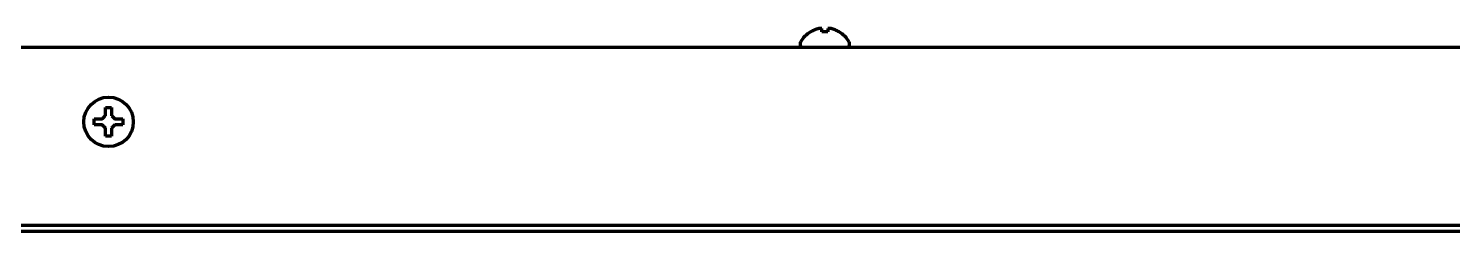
# Model space of a CAD drawing. Header units: inches. Extents: x -3022 to 7311, y 343 to 5680.
# Drawn here: x 6815 to 7045.2, y 3893.9 to 3926.8 of the extents above; entities that cross this region are included whole.
import ezdxf

# ---------------------------------------------------------------- set-up
doc = ezdxf.new("R2010")
doc.units = ezdxf.units.IN

msp = doc.modelspace()

# ---------------------------------------------------------------- linework, layer by layer
at = {"linetype": 'Continuous', "lineweight": 70}
for p, q in [((6941.47, 3926.24), (6941.47, 3926.27)), ((6946.07, 3926.27), (6946.07, 3926.24)), ((6383.47, 3923.79), (7272.47, 3923.79)), ((6939.77, 3924.39), (6939.77, 3924.19)), ((6947.77, 3924.19), (6947.77, 3924.39)), ((6825.67, 3911.69), (6825.67, 3912.19)), ((6825.67, 3911.19), (6825.67, 3911.69)), ((6830.27, 3912.19), (6830.27, 3911.69)), ((6830.27, 3911.69), (6830.27, 3911.19)), ((7267.47, 3894.91), (6388.47, 3894.91)), ((7267.47, 3893.94), (6388.47, 3893.94))]:
    msp.add_line(p, q, dxfattribs=at)
msp.add_circle((6827.97, 3911.69), 4, dxfattribs=at)
for centre, radius, start, end in [((6943.97, 3922.17), 4.8, 121.3727, 149.6988), ((6943.58, 3922.17), 4.8, 30.3012, 58.6273), ((6940.17, 3924.39), 0.4, 149.6988, 180), ((6940.17, 3924.19), 0.4, 180, 270), ((6947.37, 3924.19), 0.4, 270, 0), ((6947.37, 3924.39), 0.4, 0, 30.3012)]:
    msp.add_arc(centre, radius, start, end, dxfattribs=at)
for points in [[(6942.77, 3926.79), (6942.72, 3926.77), (6942.61, 3926.74), (6942.45, 3926.69), (6942.29, 3926.64), (6942.14, 3926.58), (6941.98, 3926.51), (6941.83, 3926.43), (6941.66, 3926.35), (6941.54, 3926.28), (6941.47, 3926.24)], [(6943.27, 3926.79), (6943.25, 3926.79), (6943.2, 3926.8), (6943.12, 3926.8), (6943.05, 3926.8), (6942.98, 3926.8), (6942.91, 3926.8), (6942.84, 3926.8), (6942.8, 3926.79), (6942.77, 3926.79)], [(6944.27, 3926.24), (6944.11, 3926.26), (6943.77, 3926.28), (6943.44, 3926.26), (6943.27, 3926.24)], [(6944.77, 3926.79), (6944.75, 3926.79), (6944.7, 3926.8), (6944.63, 3926.8), (6944.56, 3926.8), (6944.49, 3926.8), (6944.42, 3926.8), (6944.35, 3926.8), (6944.3, 3926.79), (6944.27, 3926.79)], [(6944.27, 3926.79), (6944.27, 3926.77), (6944.27, 3926.74), (6944.27, 3926.69), (6944.27, 3926.64), (6944.27, 3926.58), (6944.27, 3926.51), (6944.27, 3926.43), (6944.27, 3926.35), (6944.27, 3926.28), (6944.27, 3926.24)], [(6827.47, 3912.69), (6827.47, 3912.75), (6827.47, 3912.85), (6827.47, 3913.02), (6827.47, 3913.17), (6827.47, 3913.33), (6827.47, 3913.48), (6827.47, 3913.64), (6827.47, 3913.8), (6827.47, 3913.93), (6827.47, 3913.99)], [(6827.47, 3913.99), (6827.64, 3913.99), (6827.97, 3913.99), (6828.31, 3913.99), (6828.47, 3913.99)], [(6826.97, 3912.19), (6827, 3912.22), (6827.05, 3912.26), (6827.12, 3912.33), (6827.19, 3912.41), (6827.26, 3912.48), (6827.33, 3912.55), (6827.4, 3912.62), (6827.45, 3912.67), (6827.47, 3912.69)], [(6828.47, 3912.69), (6828.5, 3912.67), (6828.55, 3912.61), (6828.63, 3912.54), (6828.7, 3912.47), (6828.77, 3912.4), (6828.84, 3912.33), (6828.9, 3912.26), (6828.95, 3912.21), (6828.97, 3912.19)], [(6828.97, 3912.19), (6829.03, 3912.19), (6829.14, 3912.19), (6829.3, 3912.19), (6829.46, 3912.19), (6829.61, 3912.19), (6829.76, 3912.19), (6829.92, 3912.19), (6830.09, 3912.19), (6830.21, 3912.19), (6830.27, 3912.19)], [(6826.97, 3911.19), (6826.92, 3911.19), (6826.81, 3911.19), (6826.65, 3911.19), (6826.49, 3911.19), (6826.34, 3911.19), (6826.18, 3911.19), (6826.03, 3911.19), (6825.86, 3911.19), (6825.74, 3911.19), (6825.67, 3911.19)], [(6827.47, 3910.69), (6827.45, 3910.72), (6827.4, 3910.77), (6827.32, 3910.84), (6827.25, 3910.91), (6827.18, 3910.98), (6827.11, 3911.05), (6827.04, 3911.12), (6827, 3911.17), (6826.97, 3911.19)], [(6828.47, 3909.39), (6828.31, 3909.39), (6827.97, 3909.39), (6827.64, 3909.39), (6827.47, 3909.39)], [(6828.97, 3911.19), (6828.95, 3911.17), (6828.9, 3911.12), (6828.83, 3911.05), (6828.76, 3910.98), (6828.69, 3910.91), (6828.62, 3910.83), (6828.55, 3910.76), (6828.5, 3910.72), (6828.47, 3910.69)], [(6828.47, 3910.69), (6828.47, 3910.64), (6828.47, 3910.53), (6828.47, 3910.37), (6828.47, 3910.21), (6828.47, 3910.05), (6828.47, 3909.9), (6828.47, 3909.75), (6828.47, 3909.58), (6828.47, 3909.46), (6828.47, 3909.39)]]:
    msp.add_open_spline(points, degree=3, dxfattribs=at)
for points in [[(6943.27, 3926.24), (6943.27, 3926.36), (6943.27, 3926.47), (6943.27, 3926.61), (6943.27, 3926.65), (6943.27, 3926.72), (6943.27, 3926.76), (6943.27, 3926.79)], [(6946.07, 3926.24), (6945.87, 3926.36), (6945.66, 3926.47), (6945.34, 3926.61), (6945.23, 3926.65), (6945, 3926.72), (6944.89, 3926.76), (6944.77, 3926.79)], [(6828.47, 3913.99), (6828.47, 3913.79), (6828.47, 3913.58), (6828.47, 3913.25), (6828.47, 3913.14), (6828.47, 3912.92), (6828.47, 3912.81), (6828.47, 3912.69)], [(6825.67, 3912.19), (6825.88, 3912.19), (6826.09, 3912.19), (6826.41, 3912.19), (6826.52, 3912.19), (6826.75, 3912.19), (6826.86, 3912.19), (6826.97, 3912.19)], [(6827.47, 3909.39), (6827.47, 3909.59), (6827.47, 3909.8), (6827.47, 3910.13), (6827.47, 3910.24), (6827.47, 3910.46), (6827.47, 3910.58), (6827.47, 3910.69)], [(6830.27, 3911.19), (6830.07, 3911.19), (6829.86, 3911.19), (6829.54, 3911.19), (6829.43, 3911.19), (6829.2, 3911.19), (6829.09, 3911.19), (6828.97, 3911.19)]]:
    msp.add_open_spline(points, degree=3, knots=[0, 0, 0, 0, 0.5, 0.5, 0.75, 0.75, 1, 1, 1, 1], dxfattribs=at)

doc.saveas('drawing.dxf')
